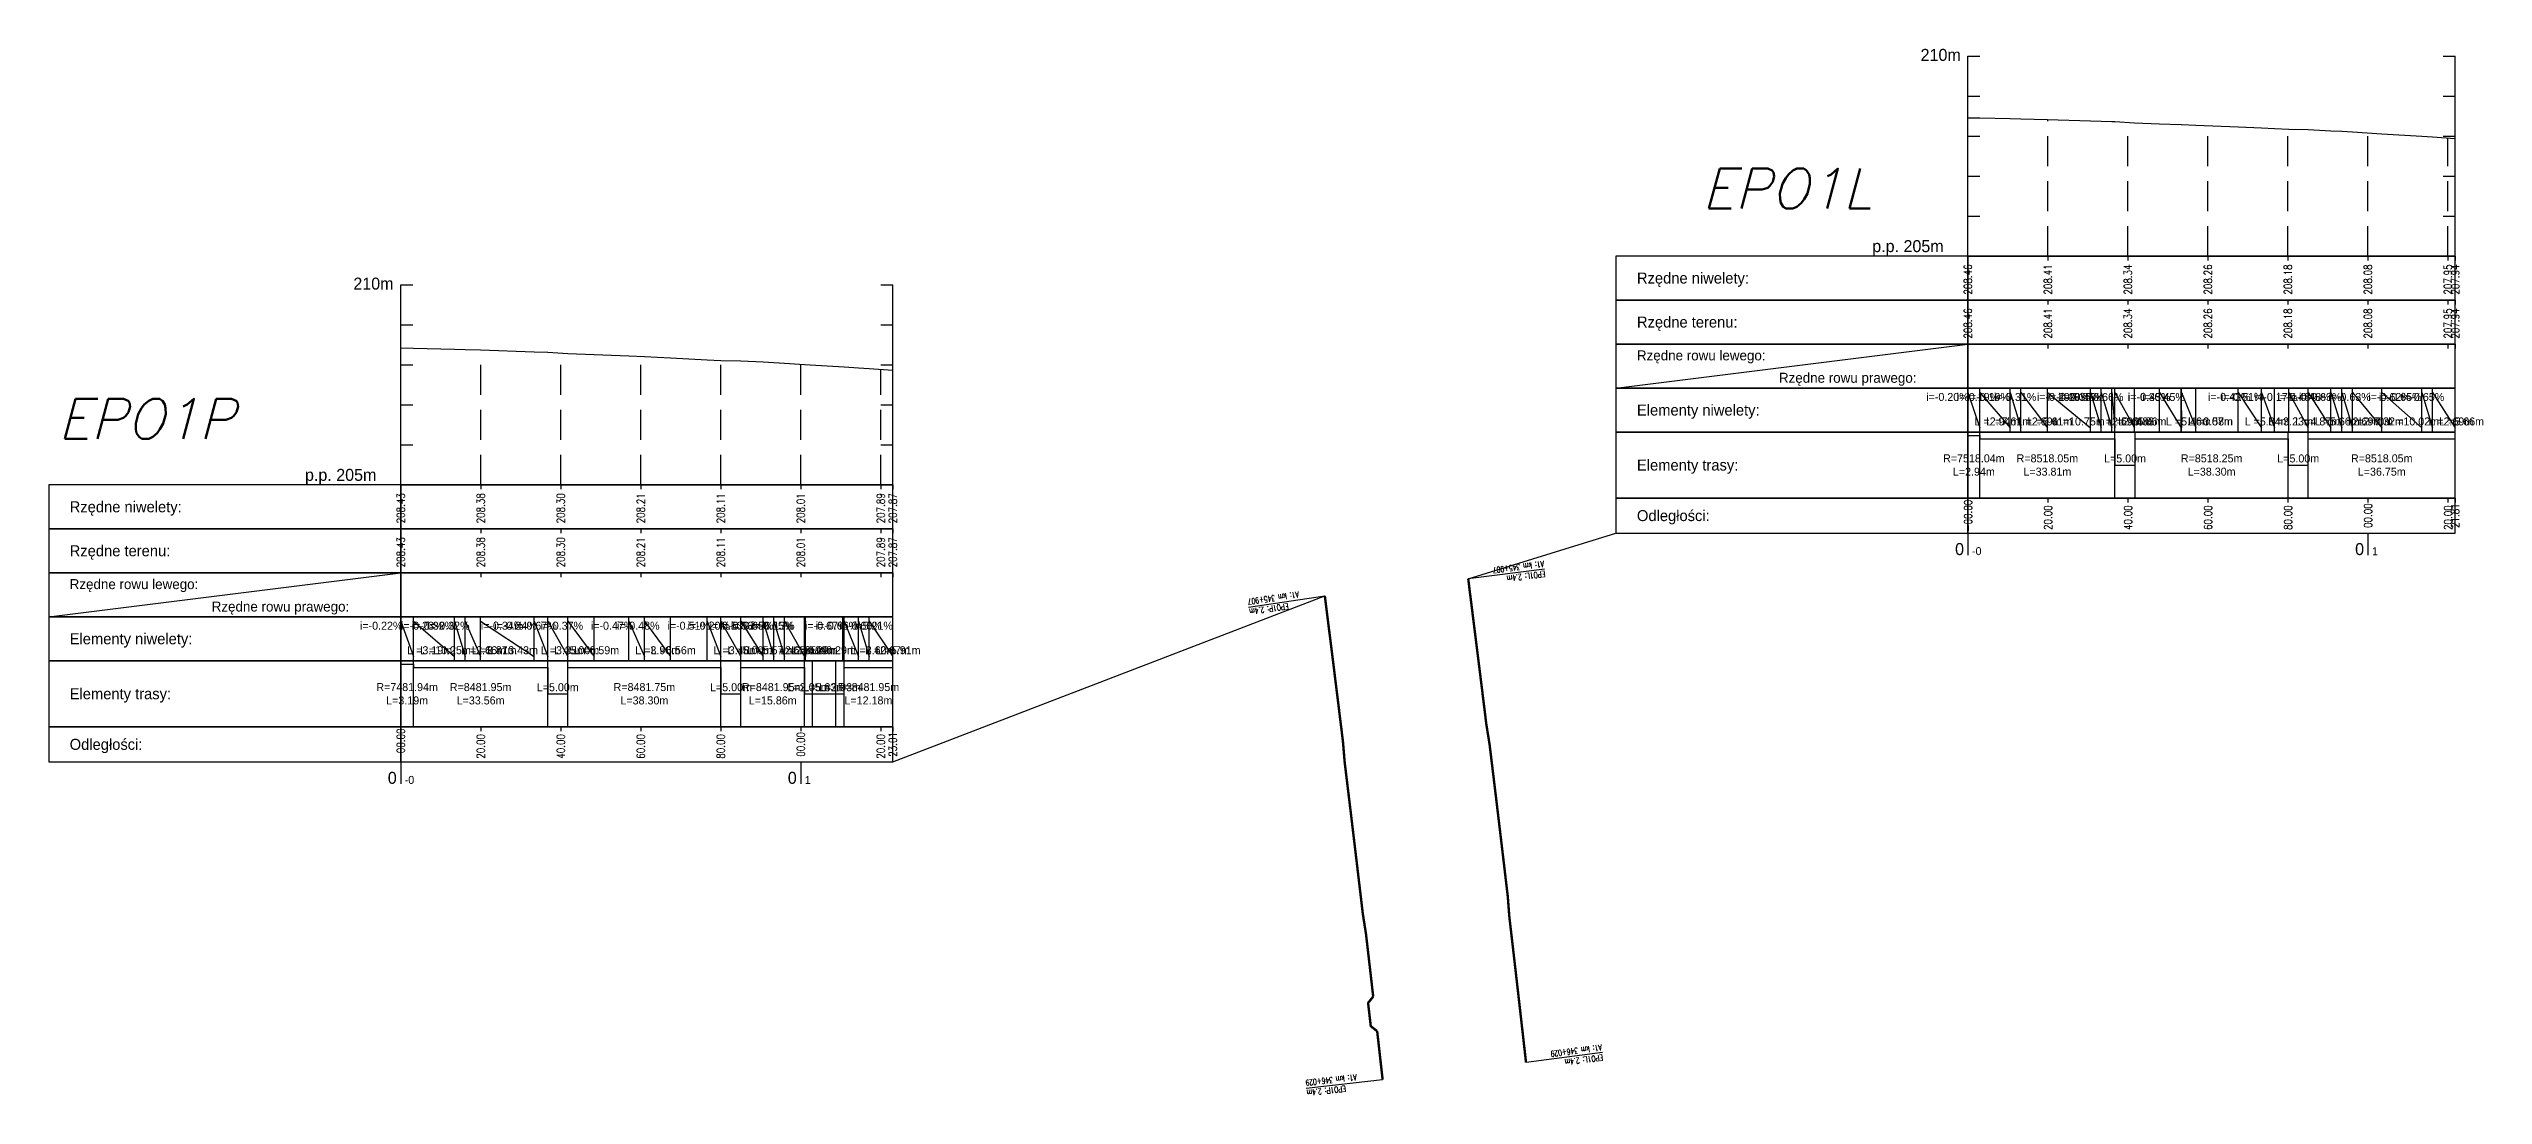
# Model space of a CAD drawing. Header units: metres. Extents: x 7399493 to 7407015, y 5696902 to 5712236.
# Drawn here: x 7405223 to 7405832, y 5702585 to 5702847 of the extents above; entities that cross this region are included whole.
import ezdxf

# ---------------------------------------------------------------- set-up
doc = ezdxf.new("R2010")
doc.units = ezdxf.units.M
doc.linetypes.add('DASHED', pattern=[0.75, 0.5, -0.25])
for name, color, linetype in [('Ekran_przeciwolsnieniowy_2.4m', 5, 'Continuous'), ('Ekran_przeciwolsnieniowy_2.4m_opis', 7, 'Continuous'), ('pomoc', 140, 'Continuous'), ('PR_0', 7, 'Continuous'), ('PR_istniejacy_teren', 7, 'Continuous')]:
    doc.layers.add(name, color=color, linetype=linetype)
doc.styles.add('simplex 0.60', font='simplex.shx', dxfattribs={"width": 0.6})
doc.styles.add('simplex 0.80', font='simplex.shx', dxfattribs={"width": 0.8})
doc.styles.add('Standard poch.', font='simplex.shx', dxfattribs={"oblique": 15})

# ---------------------------------------------------------------- blocks, each defined once
blk = doc.blocks.new('*U137')
at = {"layer": 'PR_0', "color": 1, "linetype": 'Continuous', "lineweight": -3, "char_height": 2}
for s, insert, attachment_point in [('i=-0.20%', (7407560.92, 5704284.69), 9), ('i=-0.19%', (7407568.53, 5704284.69), 9), ('i=-0.19%', (7407571.22, 5704284.69), 9), ('i=-0.31%', (7407577.83, 5704284.69), 9), ('i=-0.29%', (7407588.58, 5704284.69), 9), ('i=-0.29%', (7407591.26, 5704284.69), 9), ('i=-0.35%', (7407593.91, 5704284.69), 9), ('i=-0.35%', (7407594.74, 5704284.69), 9), ('i=-0.66%', (7407599.6, 5704284.69), 9), ('i=-0.33%', (7407611.31, 5704284.69), 9), ('i=-0.45%', (7407611.38, 5704284.69), 9), ('i=-0.45%', (7407614.96, 5704284.69), 9), ('i=-0.43%', (7407631.35, 5704284.69), 9), ('i=-0.51%', (7407634.58, 5704284.69), 9), ('i=-0.17%', (7407643.04, 5704284.69), 9), ('i=-0.48%', (7407648.71, 5704284.69), 9), ('i=-0.48%', (7407651.4, 5704284.69), 9), ('i=-0.63%', (7407654.1, 5704284.69), 9), ('i=-0.63%', (7407661.42, 5704284.69), 9), ('i=-0.62%', (7407671.44, 5704284.69), 9), ('i=-0.65%', (7407674.13, 5704284.69), 9), ('i=-0.65%', (7407679.79, 5704284.69), 9), ('L =2.94m', (7407562.36, 5704278.57), 7), ('L =7.61m', (7407565.3, 5704278.57), 7), ('L =2.69m', (7407572.91, 5704278.57), 7), ('L =6.61m', (7407575.6, 5704278.57), 7), ('L =10.75m', (7407582.2, 5704278.57), 7), ('L =2.69m', (7407592.95, 5704278.57), 7), ('L =2.65m', (7407595.64, 5704278.57), 7), ('L =0.83m', (7407598.28, 5704278.57), 7), ('L =4.86m', (7407599.11, 5704278.57), 7), ('L =5.46m', (7407610.22, 5704278.57), 7), ('L =0.07m', (7407615.68, 5704278.57), 7), ('L =3.58m', (7407615.75, 5704278.57), 7), ('L =5.84m', (7407629.89, 5704278.57), 7), ('L =3.23m', (7407635.73, 5704278.57), 7), ('L =4.87m', (7407642.55, 5704278.57), 7), ('L =5.66m', (7407647.42, 5704278.57), 7), ('L =2.69m', (7407653.08, 5704278.57), 7), ('L =2.70m', (7407655.77, 5704278.57), 7), ('L =7.32m', (7407658.47, 5704278.57), 7), ('L =10.02m', (7407665.79, 5704278.57), 7), ('L =2.69m', (7407675.82, 5704278.57), 7), ('L =5.66m', (7407678.51, 5704278.57), 7)]:
    blk.add_mtext(s, dxfattribs=dict(at, insert=insert, attachment_point=attachment_point))
blk = doc.blocks.new('*U136')
at = {"layer": 'pomoc', "color": 1, "linetype": 'Continuous', "lineweight": -3, "char_height": 2}
for s, insert, attachment_point in [('R=7518.04m^JL=2.94m', (7407562.2, 5704268.69), 5), ('R=8518.05m^JL=33.81m', (7407580.58, 5704268.69), 5), ('L=5.00m', (7407599.99, 5704269.32), 8), ('R=8518.25m^JL=38.30m', (7407621.64, 5704268.69), 5), ('L=5.00m', (7407643.29, 5704269.32), 8), ('R=8518.05m^JL=36.75m', (7407664.17, 5704268.69), 5)]:
    blk.add_mtext(s, dxfattribs=dict(at, insert=insert, attachment_point=attachment_point))
blk = doc.blocks.new('*U135')
at = {"layer": 'pomoc', "color": 1, "linetype": 'Continuous', "lineweight": -3, "char_height": 2, "attachment_point": 5, "rotation": 90, "style": 'simplex 0.80'}
for s, insert in [('-00.00', (7407560.74, 5704256.04)), ('20.00', (7407580.74, 5704255.54)), ('40.00', (7407600.74, 5704255.54)), ('60.00', (7407620.74, 5704255.54)), ('80.00', (7407640.74, 5704255.54)), ('00.00', (7407660.74, 5704256.04)), ('20.00', (7407680.74, 5704255.54)), ('21.81', (7407682.54, 5704256.04))]:
    blk.add_mtext(s, dxfattribs=dict(at, insert=insert))
blk = doc.blocks.new('*U134')
at = {"layer": 'pomoc', "color": 1, "linetype": 'Continuous', "lineweight": -3}
for s, insert, char_height, attachment_point in [('0', (7407559.74, 5704246.14), 3, 9), ('-0', (7407561.74, 5704246.14), 2, 7), ('0', (7407659.74, 5704246.14), 3, 9), ('1', (7407661.74, 5704246.14), 2, 7)]:
    blk.add_mtext(s, dxfattribs=dict(at, insert=insert, char_height=char_height, attachment_point=attachment_point))
blk = doc.blocks.new('*U277')
at = {"layer": 'pomoc', "color": 1, "linetype": 'Continuous', "lineweight": -3, "char_height": 2, "attachment_point": 6, "rotation": 89.99998, "style": 'simplex 0.80'}
for s, insert in [('208.43', (7407745.04, 5703471.06)), ('208.38', (7407765.04, 5703471.06)), ('208.30', (7407785.04, 5703471.06)), ('208.21', (7407805.04, 5703471.06)), ('208.11', (7407825.04, 5703471.06)), ('208.01', (7407845.04, 5703471.06)), ('207.89', (7407865.04, 5703471.06)), ('207.87', (7407868.05, 5703471.06))]:
    blk.add_mtext(s, dxfattribs=dict(at, insert=insert))
blk = doc.blocks.new('*U276')
at = {"layer": 'pomoc', "color": 1, "linetype": 'Continuous', "lineweight": -3, "char_height": 2, "attachment_point": 6, "rotation": 89.99998, "style": 'simplex 0.80'}
for s, insert in [('208.43', (7407745.04, 5703460.06)), ('208.38', (7407765.04, 5703460.06)), ('208.30', (7407785.04, 5703460.06)), ('208.21', (7407805.04, 5703460.06)), ('208.11', (7407825.04, 5703460.06)), ('208.01', (7407845.04, 5703460.06)), ('207.89', (7407865.04, 5703460.06)), ('207.87', (7407868.05, 5703460.06))]:
    blk.add_mtext(s, dxfattribs=dict(at, insert=insert))
blk = doc.blocks.new('*U273')
at = {"layer": 'PR_0', "color": 1, "linetype": 'Continuous', "lineweight": -3, "char_height": 2}
for s, insert, attachment_point in [('i=-0.22%', (7407745.48, 5703436.9), 9), ('i=-0.23%', (7407755.73, 5703436.9), 9), ('i=-0.32%', (7407758.39, 5703436.9), 9), ('i=-0.32%', (7407762.26, 5703436.9), 9), ('i=-0.34%', (7407775.69, 5703436.9), 9), ('i=-0.34%', (7407779.04, 5703436.9), 9), ('i=-0.67%', (7407784.05, 5703436.9), 9), ('i=-0.37%', (7407790.63, 5703436.9), 9), ('i=-0.47%', (7407803.2, 5703436.9), 9), ('i=-0.48%', (7407809.76, 5703436.9), 9), ('i=-0.51%', (7407822.35, 5703436.9), 9), ('i=-0.20%', (7407827.35, 5703436.9), 9), ('i=-0.53%', (7407832.92, 5703436.9), 9), ('i=-0.53%', (7407835.57, 5703436.9), 9), ('i=-0.65%', (7407838.23, 5703436.9), 9), ('i=-0.65%', (7407843.22, 5703436.9), 9), ('i=-6.13%', (7407843.51, 5703436.9), 9), ('i=-0.67%', (7407856.73, 5703436.9), 9), ('i=-0.66%', (7407859.4, 5703436.9), 9), ('i=-0.66%', (7407865.3, 5703436.9), 9), ('i=5.21%', (7407858.34, 5703436.9), 7), ('L =3.19m', (7407746.67, 5703430.77), 7), ('L =10.25m', (7407749.86, 5703430.77), 7), ('L =2.66m', (7407760.11, 5703430.77), 7), ('L =3.87m', (7407762.77, 5703430.77), 7), ('L =13.43m', (7407766.64, 5703430.77), 7), ('L =3.35m', (7407780.07, 5703430.77), 7), ('L =5.00m', (7407783.42, 5703430.77), 7), ('L =6.59m', (7407788.42, 5703430.77), 7), ('L =3.90m', (7407803.67, 5703430.77), 7), ('L =6.56m', (7407807.57, 5703430.77), 7), ('L =3.48m', (7407823.25, 5703430.77), 7), ('L =5.00m', (7407826.72, 5703430.77), 7), ('L =5.57m', (7407831.73, 5703430.77), 7), ('L =2.65m', (7407837.29, 5703430.77), 7), ('L =2.65m', (7407839.95, 5703430.77), 7), ('L =4.99m', (7407842.6, 5703430.77), 7), ('L =0.29m', (7407854.25, 5703430.77), 9), ('L =0.29m', (7407847.59, 5703430.77), 7), ('L =3.60m', (7407857.5, 5703430.77), 7), ('L =2.67m', (7407861.1, 5703430.77), 7), ('L =5.91m', (7407863.77, 5703430.77), 7)]:
    blk.add_mtext(s, dxfattribs=dict(at, insert=insert, attachment_point=attachment_point))
blk = doc.blocks.new('*U272')
at = {"layer": 'pomoc', "color": 1, "linetype": 'Continuous', "lineweight": -3, "char_height": 2}
for s, insert, attachment_point in [('R=7481.94m^JL=3.19m', (7407746.64, 5703420.9), 5), ('R=8481.95m^JL=33.56m', (7407765.01, 5703420.9), 5), ('L=5.00m', (7407784.3, 5703421.52), 8), ('R=8481.75m^JL=38.30m', (7407805.95, 5703420.9), 5), ('L=5.00m', (7407827.6, 5703421.52), 8), ('R=8481.95m^JL=15.86m', (7407838.03, 5703420.9), 5), ('L=2.05m', (7407846.99, 5703421.52), 8), ('L=5.83m', (7407850.93, 5703421.52), 8), ('L=2.03m', (7407854.86, 5703421.52), 8), ('R=8481.95m^JL=12.18m', (7407861.96, 5703420.9), 5)]:
    blk.add_mtext(s, dxfattribs=dict(at, insert=insert, attachment_point=attachment_point))
blk = doc.blocks.new('*U271')
at = {"layer": 'pomoc', "color": 1, "linetype": 'Continuous', "lineweight": -3, "char_height": 2, "attachment_point": 5, "rotation": 90, "style": 'simplex 0.80'}
for s, insert in [('-00.00', (7407745.04, 5703408.25)), ('20.00', (7407765.04, 5703407.75)), ('40.00', (7407785.04, 5703407.75)), ('60.00', (7407805.04, 5703407.75)), ('80.00', (7407825.04, 5703407.75)), ('00.00', (7407845.04, 5703408.25)), ('20.00', (7407865.04, 5703407.75)), ('23.01', (7407868.05, 5703408.25))]:
    blk.add_mtext(s, dxfattribs=dict(at, insert=insert))
blk = doc.blocks.new('*U270')
at = {"layer": 'pomoc', "color": 1, "linetype": 'Continuous', "lineweight": -3}
for s, insert, char_height, attachment_point in [('0', (7407744.04, 5703398.35), 3, 9), ('-0', (7407746.04, 5703398.34), 2, 7), ('0', (7407844.04, 5703398.35), 3, 9), ('1', (7407846.04, 5703398.34), 2, 7)]:
    blk.add_mtext(s, dxfattribs=dict(at, insert=insert, char_height=char_height, attachment_point=attachment_point))

msp = doc.modelspace()

# ---------------------------------------------------------------- linework, layer by layer
at = {"layer": 'Ekran_przeciwolsnieniowy_2.4m', "const_width": 0.6}
msp.add_lwpolyline([(7405577.86, 5702714.28, -0.000098), (7405578.22, 5702711.37, -0.000992), (7405582.4, 5702677.82), (7405583.2, 5702672.88, -0.001124), (7405587.75, 5702634.85), (7405588.13, 5702629.86, -0.001079), (7405592.31, 5702593.35)], format="xyb", dxfattribs=at)
at = {"layer": 'Ekran_przeciwolsnieniowy_2.4m', "lineweight": 25, "const_width": 0.6}
msp.add_lwpolyline([(7405542.01, 5702710.01, -0.000107), (7405542.41, 5702706.84, -0.000989), (7405546.55, 5702673.54), (7405546.96, 5702668.55, -0.001129), (7405551.51, 5702630.52), (7405552.29, 5702625.58, -0.000468), (7405554.11, 5702609.82), (7405552.83, 5702608.22), (7405553.5, 5702602.42), (7405555.1, 5702601.17, -0.000359), (7405556.46, 5702589.06)], format="xyb", dxfattribs=at)
at = {"layer": 'Ekran_przeciwolsnieniowy_2.4m_opis'}
for p, q in [((7405596.95, 5702716.73), (7405577.86, 5702714.28)), ((7405611.41, 5702595.8), (7405592.31, 5702593.35))]:
    msp.add_line(p, q, dxfattribs=at)
at = {"layer": 'Ekran_przeciwolsnieniowy_2.4m_opis', "lineweight": 25}
for p, q in [((7405522.96, 5702707.22), (7405542.01, 5702710.01)), ((7405537.33, 5702586.92), (7405556.46, 5702589.06))]:
    msp.add_line(p, q, dxfattribs=at)
at = {"layer": 'pomoc', "color": 7, "linetype": 'Continuous', "lineweight": -3}
for p, q in [((7405702.79, 5702844.98), (7405705.79, 5702844.98)), ((7405702.79, 5702794.98), (7405702.79, 5702844.98)), ((7405821.6, 5702844.98), (7405824.6, 5702844.98)), ((7405824.6, 5702794.98), (7405824.6, 5702844.98)), ((7405702.79, 5702834.98), (7405705.79, 5702834.98)), ((7405821.6, 5702834.98), (7405824.6, 5702834.98)), ((7405702.79, 5702824.98), (7405705.79, 5702824.98)), ((7405821.6, 5702824.98), (7405824.6, 5702824.98)), ((7405702.79, 5702814.98), (7405705.79, 5702814.98)), ((7405821.6, 5702814.98), (7405824.6, 5702814.98)), ((7405702.79, 5702804.98), (7405705.79, 5702804.98)), ((7405821.6, 5702804.98), (7405824.6, 5702804.98)), ((7405702.79, 5702794.98), (7405824.6, 5702794.98)), ((7405821.6, 5702794.98), (7405824.6, 5702794.98)), ((7405311, 5702787.78), (7405314, 5702787.78)), ((7405311, 5702737.78), (7405311, 5702787.78)), ((7405431.01, 5702787.78), (7405434.01, 5702787.78)), ((7405434.01, 5702737.78), (7405434.01, 5702787.78)), ((7405702.79, 5702783.98), (7405702.79, 5702782.88)), ((7405722.79, 5702783.98), (7405722.79, 5702782.88)), ((7405742.79, 5702783.98), (7405742.79, 5702782.88)), ((7405762.79, 5702783.98), (7405762.79, 5702782.88)), ((7405782.79, 5702783.98), (7405782.79, 5702782.88)), ((7405802.79, 5702783.98), (7405802.79, 5702782.88)), ((7405822.79, 5702783.98), (7405822.79, 5702782.88)), ((7405824.6, 5702783.98), (7405824.6, 5702782.88)), ((7405311, 5702777.78), (7405314, 5702777.78)), ((7405431.01, 5702777.78), (7405434.01, 5702777.78)), ((7405614.79, 5702761.98), (7405702.79, 5702772.98)), ((7405702.79, 5702772.98), (7405702.79, 5702771.88)), ((7405722.79, 5702772.98), (7405722.79, 5702771.88)), ((7405742.79, 5702772.98), (7405742.79, 5702771.88)), ((7405762.79, 5702772.98), (7405762.79, 5702771.88)), ((7405782.79, 5702772.98), (7405782.79, 5702771.88)), ((7405802.79, 5702772.98), (7405802.79, 5702771.88)), ((7405822.79, 5702772.98), (7405822.79, 5702771.88)), ((7405824.6, 5702772.98), (7405824.6, 5702771.88)), ((7405311, 5702767.78), (7405314, 5702767.78)), ((7405431.01, 5702767.78), (7405434.01, 5702767.78)), ((7405311, 5702757.78), (7405314, 5702757.78)), ((7405431.01, 5702757.78), (7405434.01, 5702757.78)), ((7405311, 5702747.78), (7405314, 5702747.78)), ((7405431.01, 5702747.78), (7405434.01, 5702747.78)), ((7405311, 5702737.78), (7405434.01, 5702737.78)), ((7405431.01, 5702737.78), (7405434.01, 5702737.78)), ((7405702.79, 5702734.48), (7405702.79, 5702733.38)), ((7405722.79, 5702734.48), (7405722.79, 5702733.38)), ((7405742.79, 5702734.48), (7405742.79, 5702733.38)), ((7405762.79, 5702734.48), (7405762.79, 5702733.38)), ((7405782.79, 5702734.48), (7405782.79, 5702733.38)), ((7405802.79, 5702734.48), (7405802.79, 5702733.38)), ((7405822.79, 5702734.48), (7405822.79, 5702733.38)), ((7405824.6, 5702734.48), (7405824.6, 5702733.38)), ((7405311, 5702726.78), (7405311, 5702725.68)), ((7405331, 5702726.78), (7405331, 5702725.68)), ((7405351, 5702726.78), (7405351, 5702725.68)), ((7405371, 5702726.78), (7405371, 5702725.68)), ((7405391, 5702726.78), (7405391, 5702725.68)), ((7405411, 5702726.78), (7405411, 5702725.68)), ((7405431, 5702726.78), (7405431, 5702725.68)), ((7405434.01, 5702726.78), (7405434.01, 5702725.68)), ((7405702.79, 5702725.68), (7405702.79, 5702720.18)), ((7405802.79, 5702725.68), (7405802.79, 5702720.18)), ((7405223, 5702704.78), (7405311, 5702715.78)), ((7405311, 5702715.78), (7405311, 5702714.68)), ((7405331, 5702715.78), (7405331, 5702714.68)), ((7405351, 5702715.78), (7405351, 5702714.68)), ((7405371, 5702715.78), (7405371, 5702714.68)), ((7405391, 5702715.78), (7405391, 5702714.68)), ((7405411, 5702715.78), (7405411, 5702714.68)), ((7405431, 5702715.78), (7405431, 5702714.68)), ((7405434.01, 5702715.78), (7405434.01, 5702714.68)), ((7405311, 5702677.28), (7405311, 5702676.18)), ((7405331, 5702677.28), (7405331, 5702676.18)), ((7405351, 5702677.28), (7405351, 5702676.18)), ((7405371, 5702677.28), (7405371, 5702676.18)), ((7405391, 5702677.28), (7405391, 5702676.18)), ((7405411, 5702677.28), (7405411, 5702676.18)), ((7405431, 5702677.28), (7405431, 5702676.18)), ((7405434.01, 5702677.28), (7405434.01, 5702676.18)), ((7405311, 5702668.48), (7405311, 5702662.98)), ((7405411, 5702668.48), (7405411, 5702662.98))]:
    msp.add_line(p, q, dxfattribs=at)
at = {"layer": 'pomoc', "color": 7, "linetype": 'DASHED', "lineweight": -3, "ltscale": 15}
for p, q in [((7405702.79, 5702794.98), (7405702.79, 5702829.58)), ((7405722.79, 5702794.98), (7405722.79, 5702829.13)), ((7405742.79, 5702794.98), (7405742.79, 5702828.4)), ((7405762.79, 5702794.98), (7405762.79, 5702827.61)), ((7405782.79, 5702794.98), (7405782.79, 5702826.7)), ((7405802.79, 5702794.98), (7405802.79, 5702825.78)), ((7405822.79, 5702794.98), (7405822.79, 5702824.52)), ((7405824.6, 5702794.98), (7405824.6, 5702824.4)), ((7405311, 5702737.78), (7405311, 5702772.05)), ((7405331, 5702737.78), (7405331, 5702771.53)), ((7405351, 5702737.78), (7405351, 5702770.74)), ((7405371, 5702737.78), (7405371, 5702769.89)), ((7405391, 5702737.78), (7405391, 5702768.91)), ((7405411, 5702737.78), (7405411, 5702767.93)), ((7405431, 5702737.78), (7405431, 5702766.68)), ((7405434.01, 5702737.78), (7405434.01, 5702766.48))]:
    msp.add_line(p, q, dxfattribs=at)
at = {"layer": 'pomoc', "color": 1, "linetype": 'Continuous', "lineweight": -3}
for p, q in [((7405702.79, 5702794.98), (7405702.79, 5702793.88)), ((7405722.79, 5702794.98), (7405722.79, 5702793.88)), ((7405742.79, 5702794.98), (7405742.79, 5702793.88)), ((7405762.79, 5702794.98), (7405762.79, 5702793.88)), ((7405782.79, 5702794.98), (7405782.79, 5702793.88)), ((7405802.79, 5702794.98), (7405802.79, 5702793.88)), ((7405822.79, 5702794.98), (7405822.79, 5702793.88)), ((7405824.6, 5702794.98), (7405824.6, 5702793.88)), ((7405702.79, 5702772.98), (7405702.79, 5702771.88)), ((7405722.79, 5702772.98), (7405722.79, 5702771.88)), ((7405742.79, 5702772.98), (7405742.79, 5702771.88)), ((7405762.79, 5702772.98), (7405762.79, 5702771.88)), ((7405782.79, 5702772.98), (7405782.79, 5702771.88)), ((7405802.79, 5702772.98), (7405802.79, 5702771.88)), ((7405822.79, 5702772.98), (7405822.79, 5702771.88)), ((7405824.6, 5702772.98), (7405824.6, 5702771.88)), ((7405702.79, 5702750.98), (7405702.79, 5702761.98)), ((7405702.79, 5702760.88), (7405705.73, 5702752.08)), ((7405705.73, 5702750.98), (7405705.73, 5702761.98)), ((7405705.73, 5702760.88), (7405713.34, 5702752.08)), ((7405713.34, 5702750.98), (7405713.34, 5702761.98)), ((7405713.34, 5702760.88), (7405716.03, 5702752.08)), ((7405716.03, 5702750.98), (7405716.03, 5702761.98)), ((7405716.03, 5702760.88), (7405722.64, 5702752.08)), ((7405722.64, 5702750.98), (7405722.64, 5702761.98)), ((7405722.64, 5702760.88), (7405733.38, 5702752.08)), ((7405733.38, 5702750.98), (7405733.38, 5702761.98)), ((7405733.38, 5702760.88), (7405736.07, 5702752.08)), ((7405736.07, 5702750.98), (7405736.07, 5702761.98)), ((7405736.07, 5702760.88), (7405738.72, 5702752.08)), ((7405738.72, 5702750.98), (7405738.72, 5702761.98)), ((7405738.72, 5702760.88), (7405739.54, 5702752.08)), ((7405739.54, 5702750.98), (7405739.54, 5702761.98)), ((7405739.54, 5702760.88), (7405744.41, 5702752.08)), ((7405744.41, 5702750.98), (7405744.41, 5702761.98)), ((7405750.66, 5702750.98), (7405750.66, 5702761.98)), ((7405750.66, 5702760.88), (7405756.12, 5702752.08)), ((7405756.12, 5702750.98), (7405756.12, 5702761.98)), ((7405756.12, 5702760.88), (7405756.19, 5702752.08)), ((7405756.19, 5702750.98), (7405756.19, 5702761.98)), ((7405756.19, 5702760.88), (7405759.77, 5702752.08)), ((7405759.77, 5702750.98), (7405759.77, 5702761.98)), ((7405770.32, 5702750.98), (7405770.32, 5702761.98)), ((7405770.32, 5702760.88), (7405776.16, 5702752.08)), ((7405776.16, 5702750.98), (7405776.16, 5702761.98)), ((7405776.16, 5702760.88), (7405779.39, 5702752.08)), ((7405779.39, 5702750.98), (7405779.39, 5702761.98)), ((7405782.98, 5702750.98), (7405782.98, 5702761.98)), ((7405782.98, 5702760.88), (7405787.85, 5702752.08)), ((7405787.85, 5702750.98), (7405787.85, 5702761.98)), ((7405787.85, 5702760.88), (7405793.52, 5702752.08)), ((7405793.52, 5702750.98), (7405793.52, 5702761.98)), ((7405793.52, 5702760.88), (7405796.21, 5702752.08)), ((7405796.21, 5702750.98), (7405796.21, 5702761.98)), ((7405796.21, 5702760.88), (7405798.91, 5702752.08)), ((7405798.91, 5702750.98), (7405798.91, 5702761.98)), ((7405798.91, 5702760.88), (7405806.23, 5702752.08)), ((7405806.23, 5702750.98), (7405806.23, 5702761.98)), ((7405806.23, 5702760.88), (7405816.25, 5702752.08)), ((7405816.25, 5702750.98), (7405816.25, 5702761.98)), ((7405816.25, 5702760.88), (7405818.94, 5702752.08)), ((7405818.94, 5702750.98), (7405818.94, 5702761.98)), ((7405818.94, 5702760.88), (7405824.6, 5702752.08)), ((7405702.79, 5702734.48), (7405702.79, 5702750.98)), ((7405705.73, 5702734.48), (7405705.73, 5702750.98)), ((7405739.54, 5702734.48), (7405739.54, 5702750.98)), ((7405744.55, 5702734.48), (7405744.55, 5702750.98)), ((7405782.85, 5702734.48), (7405782.85, 5702750.98)), ((7405787.85, 5702734.48), (7405787.85, 5702750.98)), ((7405702.79, 5702750.16), (7405702.79, 5702750.16)), ((7405702.79, 5702750.16), (7405705.73, 5702750.16)), ((7405705.73, 5702750.16), (7405705.73, 5702749.29)), ((7405705.73, 5702749.29), (7405739.54, 5702749.29)), ((7405739.54, 5702749.29), (7405739.54, 5702742.73)), ((7405744.55, 5702742.73), (7405744.55, 5702749.29)), ((7405744.55, 5702749.29), (7405782.85, 5702749.29)), ((7405782.85, 5702749.29), (7405782.85, 5702742.73)), ((7405787.85, 5702742.73), (7405787.85, 5702749.29)), ((7405787.85, 5702749.29), (7405824.6, 5702749.29)), ((7405739.54, 5702742.73), (7405739.54, 5702742.73)), ((7405739.54, 5702742.73), (7405744.55, 5702742.73)), ((7405782.85, 5702742.73), (7405782.85, 5702742.73)), ((7405782.85, 5702742.73), (7405787.85, 5702742.73)), ((7405311, 5702737.78), (7405311, 5702736.68)), ((7405331, 5702737.78), (7405331, 5702736.68)), ((7405351, 5702737.78), (7405351, 5702736.68)), ((7405371, 5702737.78), (7405371, 5702736.68)), ((7405391, 5702737.78), (7405391, 5702736.68)), ((7405411, 5702737.78), (7405411, 5702736.68)), ((7405431, 5702737.78), (7405431, 5702736.68)), ((7405434.01, 5702737.78), (7405434.01, 5702736.68)), ((7405311, 5702715.78), (7405311, 5702714.68)), ((7405331, 5702715.78), (7405331, 5702714.68)), ((7405351, 5702715.78), (7405351, 5702714.68)), ((7405371, 5702715.78), (7405371, 5702714.68)), ((7405391, 5702715.78), (7405391, 5702714.68)), ((7405411, 5702715.78), (7405411, 5702714.68)), ((7405431, 5702715.78), (7405431, 5702714.68)), ((7405434.01, 5702715.78), (7405434.01, 5702714.68)), ((7405311, 5702693.78), (7405311, 5702704.78)), ((7405311, 5702703.68), (7405314.19, 5702694.88)), ((7405314.19, 5702693.78), (7405314.19, 5702704.78)), ((7405314.19, 5702703.68), (7405324.44, 5702694.88)), ((7405324.44, 5702693.78), (7405324.44, 5702704.78)), ((7405324.44, 5702703.68), (7405327.1, 5702694.88)), ((7405327.1, 5702693.78), (7405327.1, 5702704.78)), ((7405327.1, 5702703.68), (7405330.97, 5702694.88)), ((7405330.97, 5702693.78), (7405330.97, 5702704.78)), ((7405330.97, 5702703.68), (7405344.4, 5702694.88)), ((7405344.4, 5702693.78), (7405344.4, 5702704.78)), ((7405344.4, 5702703.68), (7405347.75, 5702694.88)), ((7405347.75, 5702693.78), (7405347.75, 5702704.78)), ((7405347.75, 5702703.68), (7405352.76, 5702694.88)), ((7405352.76, 5702693.78), (7405352.76, 5702704.78)), ((7405352.76, 5702703.68), (7405359.34, 5702694.88)), ((7405359.34, 5702693.78), (7405359.34, 5702704.78)), ((7405368.01, 5702693.78), (7405368.01, 5702704.78)), ((7405368.01, 5702703.68), (7405371.91, 5702694.88)), ((7405371.91, 5702693.78), (7405371.91, 5702704.78)), ((7405371.91, 5702703.68), (7405378.46, 5702694.88)), ((7405378.46, 5702693.78), (7405378.46, 5702704.78)), ((7405387.58, 5702693.78), (7405387.58, 5702704.78)), ((7405387.58, 5702703.68), (7405391.06, 5702694.88)), ((7405391.06, 5702693.78), (7405391.06, 5702704.78)), ((7405391.06, 5702703.68), (7405396.06, 5702694.88)), ((7405396.06, 5702693.78), (7405396.06, 5702704.78)), ((7405396.06, 5702703.68), (7405401.63, 5702694.88)), ((7405401.63, 5702693.78), (7405401.63, 5702704.78)), ((7405401.63, 5702703.68), (7405404.28, 5702694.88)), ((7405404.28, 5702693.78), (7405404.28, 5702704.78)), ((7405404.28, 5702703.68), (7405406.93, 5702694.88)), ((7405406.93, 5702693.78), (7405406.93, 5702704.78)), ((7405406.93, 5702703.68), (7405411.92, 5702694.88)), ((7405411.92, 5702693.78), (7405411.92, 5702704.78)), ((7405411.92, 5702703.68), (7405412.21, 5702694.88)), ((7405412.21, 5702693.78), (7405412.21, 5702704.78)), ((7405421.54, 5702693.78), (7405421.54, 5702704.78)), ((7405421.54, 5702694.88), (7405421.83, 5702703.68)), ((7405421.83, 5702693.78), (7405421.83, 5702704.78)), ((7405421.83, 5702703.68), (7405425.43, 5702694.88)), ((7405425.43, 5702693.78), (7405425.43, 5702704.78)), ((7405425.43, 5702703.68), (7405428.1, 5702694.88)), ((7405428.1, 5702693.78), (7405428.1, 5702704.78)), ((7405428.1, 5702703.68), (7405434.01, 5702694.88)), ((7405311, 5702677.28), (7405311, 5702693.78)), ((7405311, 5702692.95), (7405311, 5702692.95)), ((7405311, 5702692.95), (7405314.19, 5702692.95)), ((7405314.19, 5702677.28), (7405314.19, 5702693.78)), ((7405314.19, 5702692.95), (7405314.19, 5702692.08)), ((7405314.19, 5702692.08), (7405347.75, 5702692.08)), ((7405347.75, 5702677.28), (7405347.75, 5702693.78)), ((7405347.75, 5702692.08), (7405347.75, 5702685.53)), ((7405352.76, 5702677.28), (7405352.76, 5702693.78)), ((7405352.76, 5702685.53), (7405352.76, 5702692.08)), ((7405352.76, 5702692.08), (7405391.06, 5702692.08)), ((7405391.06, 5702677.28), (7405391.06, 5702693.78)), ((7405391.06, 5702692.08), (7405391.06, 5702685.53)), ((7405396.06, 5702677.28), (7405396.06, 5702693.78)), ((7405396.06, 5702685.53), (7405396.06, 5702692.08)), ((7405396.06, 5702692.08), (7405411.92, 5702692.08)), ((7405411.92, 5702677.28), (7405411.92, 5702693.78)), ((7405411.92, 5702692.08), (7405411.92, 5702685.53)), ((7405413.97, 5702677.28), (7405413.97, 5702693.78)), ((7405419.8, 5702677.28), (7405419.8, 5702693.78)), ((7405421.83, 5702677.28), (7405421.83, 5702693.78)), ((7405421.83, 5702685.53), (7405421.83, 5702692.08)), ((7405421.83, 5702692.08), (7405434.01, 5702692.08)), ((7405347.75, 5702685.53), (7405347.75, 5702685.53)), ((7405347.75, 5702685.53), (7405352.76, 5702685.53)), ((7405391.06, 5702685.53), (7405391.06, 5702685.53)), ((7405391.06, 5702685.53), (7405396.06, 5702685.53)), ((7405411.92, 5702685.53), (7405411.92, 5702685.53)), ((7405411.92, 5702685.53), (7405413.97, 5702685.53)), ((7405413.97, 5702685.53), (7405419.8, 5702685.53)), ((7405419.8, 5702685.53), (7405421.83, 5702685.53))]:
    msp.add_line(p, q, dxfattribs=at)
at = {"layer": 'pomoc', "color": 3, "linetype": 'Continuous', "lineweight": 25}
msp.add_line((7405577.86, 5702714.28), (7405614.79, 5702725.68), dxfattribs=at)
at = {"layer": 'pomoc', "color": 4, "linetype": 'Continuous', "lineweight": 25}
msp.add_line((7405434.01, 5702668.48), (7405542.01, 5702710.01), dxfattribs=at)
at = {"layer": 'pomoc', "color": 7, "linetype": 'Continuous', "lineweight": -3}
for points in [[(7405702.79, 5702783.98), (7405702.79, 5702794.98), (7405614.79, 5702794.98), (7405614.79, 5702783.98)], [(7405702.79, 5702783.98), (7405824.6, 5702783.98), (7405824.6, 5702794.98), (7405702.79, 5702794.98)], [(7405702.79, 5702772.98), (7405702.79, 5702783.98), (7405614.79, 5702783.98), (7405614.79, 5702772.98)], [(7405702.79, 5702772.98), (7405824.6, 5702772.98), (7405824.6, 5702783.98), (7405702.79, 5702783.98)], [(7405702.79, 5702761.98), (7405702.79, 5702772.98), (7405614.79, 5702772.98), (7405614.79, 5702761.98)], [(7405702.79, 5702761.98), (7405702.79, 5702772.98), (7405614.79, 5702772.98), (7405614.79, 5702761.98)], [(7405702.79, 5702761.98), (7405824.6, 5702761.98), (7405824.6, 5702772.98), (7405702.79, 5702772.98)], [(7405702.79, 5702761.98), (7405824.6, 5702761.98), (7405824.6, 5702772.98), (7405702.79, 5702772.98)], [(7405702.79, 5702750.98), (7405702.79, 5702761.98), (7405614.79, 5702761.98), (7405614.79, 5702750.98)], [(7405702.79, 5702750.98), (7405824.6, 5702750.98), (7405824.6, 5702761.98), (7405702.79, 5702761.98)], [(7405702.79, 5702734.48), (7405702.79, 5702750.98), (7405614.79, 5702750.98), (7405614.79, 5702734.48)], [(7405702.79, 5702734.48), (7405824.6, 5702734.48), (7405824.6, 5702750.98), (7405702.79, 5702750.98)], [(7405311, 5702726.78), (7405311, 5702737.78), (7405223, 5702737.78), (7405223, 5702726.78)], [(7405311, 5702726.78), (7405434.01, 5702726.78), (7405434.01, 5702737.78), (7405311, 5702737.78)], [(7405702.79, 5702725.68), (7405702.79, 5702734.48), (7405614.79, 5702734.48), (7405614.79, 5702725.68)], [(7405702.79, 5702725.68), (7405824.6, 5702725.68), (7405824.6, 5702734.48), (7405702.79, 5702734.48)], [(7405311, 5702715.78), (7405311, 5702726.78), (7405223, 5702726.78), (7405223, 5702715.78)], [(7405311, 5702715.78), (7405434.01, 5702715.78), (7405434.01, 5702726.78), (7405311, 5702726.78)], [(7405311, 5702704.78), (7405311, 5702715.78), (7405223, 5702715.78), (7405223, 5702704.78)], [(7405311, 5702704.78), (7405311, 5702715.78), (7405223, 5702715.78), (7405223, 5702704.78)], [(7405311, 5702704.78), (7405434.01, 5702704.78), (7405434.01, 5702715.78), (7405311, 5702715.78)], [(7405311, 5702704.78), (7405434.01, 5702704.78), (7405434.01, 5702715.78), (7405311, 5702715.78)], [(7405311, 5702693.78), (7405311, 5702704.78), (7405223, 5702704.78), (7405223, 5702693.78)], [(7405311, 5702693.78), (7405434.01, 5702693.78), (7405434.01, 5702704.78), (7405311, 5702704.78)], [(7405311, 5702677.28), (7405311, 5702693.78), (7405223, 5702693.78), (7405223, 5702677.28)], [(7405311, 5702677.28), (7405434.01, 5702677.28), (7405434.01, 5702693.78), (7405311, 5702693.78)], [(7405311, 5702668.48), (7405311, 5702677.28), (7405223, 5702677.28), (7405223, 5702668.48)], [(7405311, 5702668.48), (7405434.01, 5702668.48), (7405434.01, 5702677.28), (7405311, 5702677.28)]]:
    msp.add_3dface(points, dxfattribs=at)
at = {"layer": 'PR_istniejacy_teren', "color": 7, "linetype": 'Continuous', "lineweight": -3, "ltscale": 4}
for p, q in [((7405702.79, 5702829.58), (7405705.73, 5702829.52)), ((7405705.73, 5702829.52), (7405713.34, 5702829.38)), ((7405713.34, 5702829.38), (7405716.03, 5702829.33)), ((7405716.03, 5702829.33), (7405722.64, 5702829.13)), ((7405722.64, 5702829.13), (7405733.38, 5702828.82)), ((7405733.38, 5702828.82), (7405736.07, 5702828.74)), ((7405736.07, 5702828.74), (7405738.72, 5702828.65)), ((7405738.72, 5702828.65), (7405739.54, 5702828.62)), ((7405739.54, 5702828.62), (7405744.41, 5702828.3)), ((7405744.41, 5702828.3), (7405750.66, 5702828.09)), ((7405750.66, 5702828.09), (7405756.12, 5702827.91)), ((7405756.12, 5702827.91), (7405756.19, 5702827.91)), ((7405756.19, 5702827.91), (7405759.77, 5702827.75)), ((7405759.77, 5702827.75), (7405770.32, 5702827.28)), ((7405770.32, 5702827.28), (7405776.16, 5702827.03)), ((7405776.16, 5702827.03), (7405779.39, 5702826.86)), ((7405779.39, 5702826.86), (7405782.98, 5702826.69)), ((7405782.98, 5702826.69), (7405787.85, 5702826.6)), ((7405787.85, 5702826.6), (7405793.52, 5702826.33)), ((7405793.52, 5702826.33), (7405796.21, 5702826.2)), ((7405796.21, 5702826.2), (7405798.91, 5702826.03)), ((7405798.91, 5702826.03), (7405806.23, 5702825.56)), ((7405806.23, 5702825.56), (7405816.25, 5702824.94)), ((7405816.25, 5702824.94), (7405818.94, 5702824.77)), ((7405818.94, 5702824.77), (7405824.6, 5702824.4)), ((7405311, 5702772.05), (7405314.19, 5702771.98)), ((7405311, 5702772.05), (7405314.19, 5702771.98)), ((7405314.19, 5702771.98), (7405324.44, 5702771.74)), ((7405314.19, 5702771.98), (7405324.44, 5702771.74)), ((7405324.44, 5702771.74), (7405327.1, 5702771.66)), ((7405324.44, 5702771.74), (7405327.1, 5702771.66)), ((7405327.1, 5702771.66), (7405330.97, 5702771.53)), ((7405327.1, 5702771.66), (7405330.97, 5702771.53)), ((7405330.97, 5702771.53), (7405344.4, 5702771.08)), ((7405330.97, 5702771.53), (7405344.4, 5702771.08)), ((7405344.4, 5702771.08), (7405347.75, 5702770.96)), ((7405344.4, 5702771.08), (7405347.75, 5702770.96)), ((7405347.75, 5702770.96), (7405352.76, 5702770.63)), ((7405347.75, 5702770.96), (7405352.76, 5702770.63)), ((7405352.76, 5702770.63), (7405359.34, 5702770.39)), ((7405352.76, 5702770.63), (7405359.34, 5702770.39)), ((7405359.34, 5702770.39), (7405368.01, 5702770.03)), ((7405368.01, 5702770.03), (7405371.91, 5702769.85)), ((7405368.01, 5702770.03), (7405371.91, 5702769.85)), ((7405371.91, 5702769.85), (7405378.46, 5702769.53)), ((7405371.91, 5702769.85), (7405378.46, 5702769.53)), ((7405378.46, 5702769.53), (7405387.58, 5702769.08)), ((7405387.58, 5702769.08), (7405391.06, 5702768.9)), ((7405387.58, 5702769.08), (7405391.06, 5702768.9)), ((7405391.06, 5702768.9), (7405396.06, 5702768.8)), ((7405391.06, 5702768.9), (7405396.06, 5702768.8)), ((7405396.06, 5702768.8), (7405401.63, 5702768.51)), ((7405396.06, 5702768.8), (7405401.63, 5702768.51)), ((7405401.63, 5702768.51), (7405404.28, 5702768.37)), ((7405401.63, 5702768.51), (7405404.28, 5702768.37)), ((7405404.28, 5702768.37), (7405406.93, 5702768.19)), ((7405404.28, 5702768.37), (7405406.93, 5702768.19)), ((7405406.93, 5702768.19), (7405411.92, 5702767.87)), ((7405406.93, 5702768.19), (7405411.92, 5702767.87)), ((7405411.92, 5702767.87), (7405421.83, 5702767.29)), ((7405421.83, 5702767.29), (7405425.43, 5702767.05)), ((7405421.83, 5702767.29), (7405425.43, 5702767.05)), ((7405425.43, 5702767.05), (7405428.1, 5702766.87)), ((7405425.43, 5702767.05), (7405428.1, 5702766.87)), ((7405428.1, 5702766.87), (7405434.01, 5702766.48)), ((7405428.1, 5702766.87), (7405434.01, 5702766.48))]:
    msp.add_line(p, q, dxfattribs=at)

# ---------------------------------------------------------------- block references
at = {"layer": 'pomoc', "color": 140, "linetype": 'Continuous', "lineweight": -3}
for name, p in [('*U137', (-1857.94, -1525.96)), ('*U136', (-1857.94, -1525.96)), ('*U277', (-2434.04, -735.37)), ('*U135', (-1857.94, -1525.96)), ('*U276', (-2434.04, -735.37)), ('*U134', (-1857.94, -1525.96)), ('*U273', (-2434.04, -735.37)), ('*U272', (-2434.04, -735.37)), ('*U271', (-2434.04, -735.37)), ('*U270', (-2434.04, -735.37))]:
    msp.add_blockref(name, p, dxfattribs=at)

# ---------------------------------------------------------------- texts
at = {"layer": 'Ekran_przeciwolsnieniowy_2.4m_opis', "char_height": 1.5, "attachment_point": 7, "style": 'simplex 0.60'}
for s, insert, rotation in [('A1: km 345+907', (7405596.69, 5702718.78), 187.30148), ('EPO1L: 2.4m', (7405597.01, 5702716.27), 187.30148), ('A1: km 346+029', (7405611.14, 5702597.84), 187.30886), ('EPO1L: 2.4m', (7405611.46, 5702595.34), 187.30886)]:
    msp.add_mtext(s, dxfattribs=dict(at, insert=insert, rotation=rotation))
at = {"layer": 'Ekran_przeciwolsnieniowy_2.4m_opis', "lineweight": 25, "char_height": 1.5, "attachment_point": 9, "style": 'simplex 0.60'}
for s, insert, rotation in [('A1: km 345+907', (7405522.66, 5702709.26), 188.31311), ('EPO1P: 2.4m', (7405523.03, 5702706.77), 188.31311), ('A1: km 346+029', (7405537.1, 5702588.97), 186.39425), ('EPO1P: 2.4m', (7405537.38, 5702586.46), 186.39425)]:
    msp.add_mtext(s, dxfattribs=dict(at, insert=insert, rotation=rotation))
at = {"layer": 'pomoc', "style": 'Standard poch.', "oblique": 15}
for s, p in [('EPO1L', (7405636.33, 5702806.85)), ('EPO1P', (7405225.32, 5702749.3))]:
    msp.add_text(s, height=10, dxfattribs=at).set_placement(p)
at = {"layer": 'pomoc', "color": 2, "linetype": 'Continuous', "lineweight": -3, "char_height": 3}
for s, insert, attachment_point in [('210m', (7405700.99, 5702845.28), 6), ('p.p. 205m', (7405687.79, 5702798.98), 2), ('210m', (7405309.2, 5702788.08), 6), ('p.p. 205m', (7405296, 5702741.78), 2)]:
    msp.add_mtext(s, dxfattribs=dict(at, insert=insert, attachment_point=attachment_point))
at = {"layer": 'pomoc', "color": 7, "linetype": 'Continuous', "lineweight": -3, "attachment_point": 4}
for s, insert, char_height in [('Rzędne niwelety:', (7405620.04, 5702789.08), 2.75), ('Rzędne terenu:', (7405620.04, 5702778.08), 2.75), ('Rzędne rowu lewego:', (7405620.04, 5702769.78), 2.5), ('Elementy niwelety:', (7405620.04, 5702756.08), 2.75), ('Elementy trasy:', (7405620.04, 5702742.33), 2.75), ('Rzędne niwelety:', (7405228.25, 5702731.88), 2.75), ('Odległości:', (7405620.04, 5702729.68), 2.75), ('Rzędne terenu:', (7405228.25, 5702720.88), 2.75), ('Rzędne rowu lewego:', (7405228.25, 5702712.58), 2.5), ('Elementy niwelety:', (7405228.25, 5702698.88), 2.75), ('Elementy trasy:', (7405228.25, 5702685.13), 2.75), ('Odległości:', (7405228.25, 5702672.48), 2.75)]:
    msp.add_mtext(s, dxfattribs=dict(at, insert=insert, char_height=char_height))
at = {"layer": 'pomoc', "color": 1, "linetype": 'Continuous', "lineweight": -3, "char_height": 2, "attachment_point": 6, "rotation": 89.99998, "style": 'simplex 0.80'}
for s, insert in [('208.46', (7405702.79, 5702792.9)), ('208.41', (7405722.79, 5702792.9)), ('208.34', (7405742.79, 5702792.9)), ('208.26', (7405762.79, 5702792.9)), ('208.18', (7405782.79, 5702792.9)), ('208.08', (7405802.79, 5702792.9)), ('207.95', (7405822.79, 5702792.9)), ('207.94', (7405824.6, 5702792.9)), ('208.46', (7405702.79, 5702781.9)), ('208.41', (7405722.79, 5702781.9)), ('208.34', (7405742.79, 5702781.9)), ('208.26', (7405762.79, 5702781.9)), ('208.18', (7405782.79, 5702781.9)), ('208.08', (7405802.79, 5702781.9)), ('207.95', (7405822.79, 5702781.9)), ('207.94', (7405824.6, 5702781.9))]:
    msp.add_mtext(s, dxfattribs=dict(at, insert=insert))
at = {"layer": 'pomoc', "color": 1, "linetype": 'Continuous', "lineweight": -3, "char_height": 2.5, "attachment_point": 4}
for insert in [(7405655.54, 5702764.18), (7405263.75, 5702706.98)]:
    msp.add_mtext('Rzędne rowu prawego:', dxfattribs=dict(at, insert=insert))

doc.saveas('drawing.dxf')
